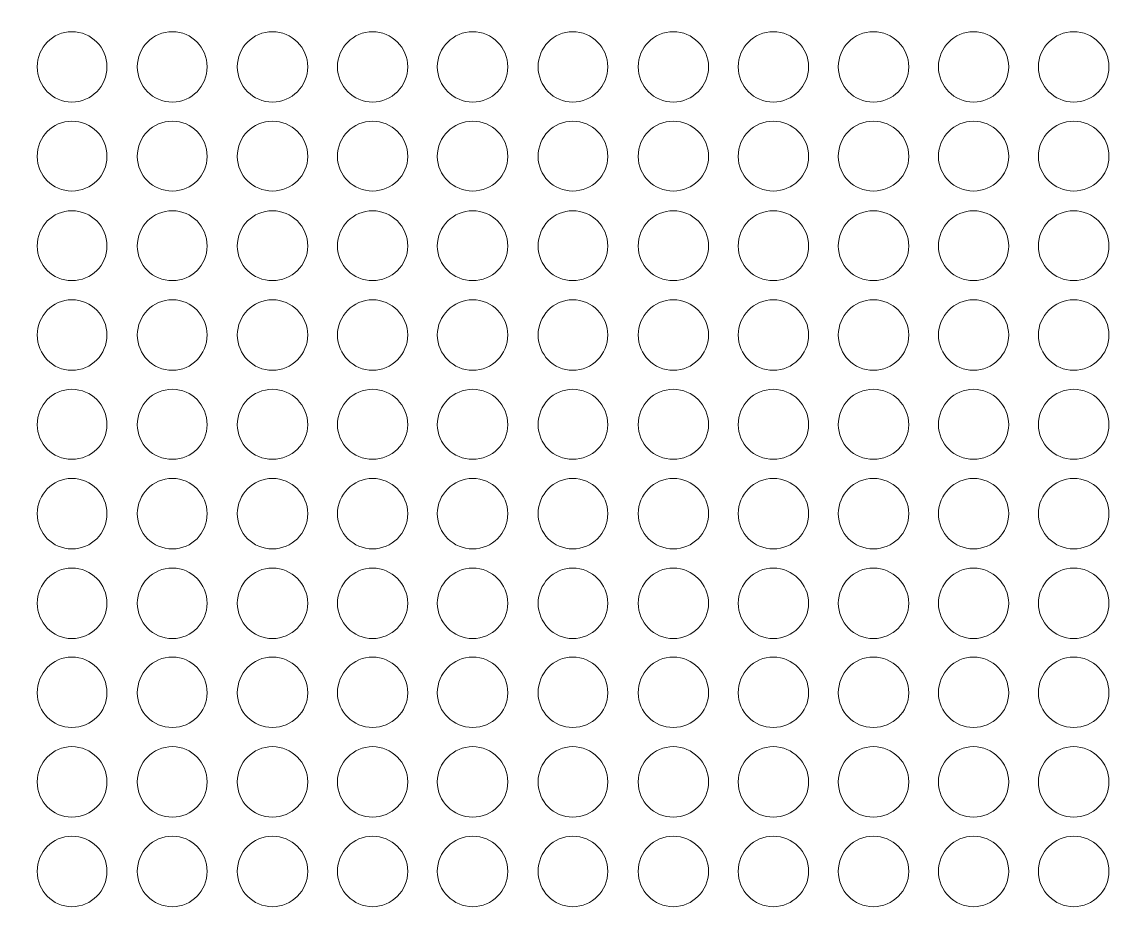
# Model space of a CAD drawing. Header units: inches. Extents: x 243 to 900, y -519 to -86.
# Drawn here: x 736.18 to 763.4, y -226.36 to -204.29 of the extents above; entities that cross this region are included whole.
import ezdxf

# ---------------------------------------------------------------- set-up
doc = ezdxf.new("R2010")
doc.units = ezdxf.units.IN
doc.header["$MEASUREMENT"] = 0
doc.layers.add('Layer 1', color=7, linetype='Continuous')

# ---------------------------------------------------------------- blocks, each defined once
blk = doc.blocks.new('block 3')
at = {"layer": 'Layer 1', "lineweight": 0}
blk.add_open_spline([(898.138, -484.267), (898.138, -494.991), (889.368, -503.763), (878.645, -503.763), (878.645, -503.763), (266.12, -503.763), (266.12, -503.763), (255.397, -503.763), (246.624, -494.991), (246.624, -484.267), (246.624, -484.267), (246.624, -108.507), (246.624, -108.507), (246.624, -97.783), (255.397, -89.011), (266.12, -89.011), (266.12, -89.011), (878.645, -89.011), (878.645, -89.011), (889.368, -89.011), (898.138, -97.783), (898.138, -108.507), (898.138, -108.507), (898.138, -484.267), (898.138, -484.267)], degree=3, knots=[0, 0, 0, 0, 1, 1, 1, 2, 2, 2, 3, 3, 3, 4, 4, 4, 5, 5, 5, 6, 6, 6, 7, 7, 7, 8, 8, 8, 8], dxfattribs=at)
blk = doc.blocks.new('block 2')
at = {"layer": 'Layer 1'}
blk.add_blockref('block 3', (0, 0), dxfattribs=at)
blk = doc.blocks.new('block 178')
at = {"layer": 'Layer 1', "lineweight": 0}
for points in [[(738.277, -205.392), (738.277, -205.868), (737.897, -206.263), (737.408, -206.263), (736.937, -206.263), (736.554, -205.868), (736.554, -205.392), (736.554, -204.921), (736.937, -204.525), (737.408, -204.525), (737.897, -204.525), (738.277, -204.921), (738.277, -205.392)], [(740.752, -205.392), (740.752, -205.868), (740.371, -206.263), (739.898, -206.263), (739.406, -206.263), (739.028, -205.868), (739.028, -205.392), (739.028, -204.921), (739.406, -204.525), (739.898, -204.525), (740.371, -204.525), (740.752, -204.921), (740.752, -205.392)], [(743.24, -205.392), (743.24, -205.868), (742.841, -206.263), (742.37, -206.263), (741.881, -206.263), (741.498, -205.868), (741.498, -205.392), (741.498, -204.921), (741.881, -204.525), (742.37, -204.525), (742.841, -204.525), (743.24, -204.921), (743.24, -205.392)], [(745.709, -205.392), (745.709, -205.868), (745.313, -206.263), (744.84, -206.263), (744.366, -206.263), (743.972, -205.868), (743.972, -205.392), (743.972, -204.921), (744.366, -204.525), (744.84, -204.525), (745.313, -204.525), (745.709, -204.921), (745.709, -205.392)], [(748.181, -205.392), (748.181, -205.868), (747.798, -206.263), (747.312, -206.263), (746.838, -206.263), (746.439, -205.868), (746.439, -205.392), (746.439, -204.921), (746.838, -204.525), (747.312, -204.525), (747.798, -204.525), (748.181, -204.921), (748.181, -205.392)], [(750.651, -205.392), (750.651, -205.868), (750.273, -206.263), (749.783, -206.263), (749.31, -206.263), (748.93, -205.868), (748.93, -205.392), (748.93, -204.921), (749.31, -204.525), (749.783, -204.525), (750.273, -204.525), (750.651, -204.921), (750.651, -205.392)], [(753.141, -205.392), (753.141, -205.868), (752.745, -206.263), (752.271, -206.263), (751.782, -206.263), (751.402, -205.868), (751.402, -205.392), (751.402, -204.921), (751.782, -204.525), (752.271, -204.525), (752.745, -204.525), (753.141, -204.921), (753.141, -205.392)], [(755.613, -205.392), (755.613, -205.868), (755.217, -206.263), (754.741, -206.263), (754.254, -206.263), (753.874, -205.868), (753.874, -205.392), (753.874, -204.921), (754.254, -204.525), (754.741, -204.525), (755.217, -204.525), (755.613, -204.921), (755.613, -205.392)], [(758.088, -205.392), (758.088, -205.868), (757.689, -206.263), (757.216, -206.263), (756.726, -206.263), (756.346, -205.868), (756.346, -205.392), (756.346, -204.921), (756.726, -204.525), (757.216, -204.525), (757.689, -204.525), (758.088, -204.921), (758.088, -205.392)], [(760.555, -205.392), (760.555, -205.868), (760.161, -206.263), (759.687, -206.263), (759.212, -206.263), (758.82, -205.868), (758.82, -205.392), (758.82, -204.921), (759.212, -204.525), (759.687, -204.525), (760.161, -204.525), (760.555, -204.921), (760.555, -205.392)], [(763.032, -205.392), (763.032, -205.868), (762.646, -206.263), (762.159, -206.263), (761.689, -206.263), (761.289, -205.868), (761.289, -205.392), (761.289, -204.921), (761.689, -204.525), (762.159, -204.525), (762.646, -204.525), (763.032, -204.921), (763.032, -205.392)]]:
    blk.add_open_spline(points, degree=3, knots=[0, 0, 0, 0, 1, 1, 1, 2, 2, 2, 3, 3, 3, 4, 4, 4, 4], dxfattribs=at)
blk = doc.blocks.new('block 179')
at = {"layer": 'Layer 1', "lineweight": 0}
for points in [[(738.277, -207.606), (738.277, -208.078), (737.897, -208.459), (737.408, -208.459), (736.937, -208.459), (736.554, -208.078), (736.554, -207.606), (736.554, -207.117), (736.937, -206.734), (737.408, -206.734), (737.897, -206.734), (738.277, -207.117), (738.277, -207.606)], [(740.752, -207.606), (740.752, -208.078), (740.371, -208.459), (739.898, -208.459), (739.406, -208.459), (739.028, -208.078), (739.028, -207.606), (739.028, -207.117), (739.406, -206.734), (739.898, -206.734), (740.371, -206.734), (740.752, -207.117), (740.752, -207.606)], [(743.24, -207.606), (743.24, -208.078), (742.841, -208.459), (742.37, -208.459), (741.881, -208.459), (741.498, -208.078), (741.498, -207.606), (741.498, -207.117), (741.881, -206.734), (742.37, -206.734), (742.841, -206.734), (743.24, -207.117), (743.24, -207.606)], [(745.709, -207.606), (745.709, -208.078), (745.313, -208.459), (744.84, -208.459), (744.366, -208.459), (743.972, -208.078), (743.972, -207.606), (743.972, -207.117), (744.366, -206.734), (744.84, -206.734), (745.313, -206.734), (745.709, -207.117), (745.709, -207.606)], [(748.181, -207.606), (748.181, -208.078), (747.798, -208.459), (747.312, -208.459), (746.838, -208.459), (746.439, -208.078), (746.439, -207.606), (746.439, -207.117), (746.838, -206.734), (747.312, -206.734), (747.798, -206.734), (748.181, -207.117), (748.181, -207.606)], [(750.651, -207.606), (750.651, -208.078), (750.273, -208.459), (749.783, -208.459), (749.31, -208.459), (748.93, -208.078), (748.93, -207.606), (748.93, -207.117), (749.31, -206.734), (749.783, -206.734), (750.273, -206.734), (750.651, -207.117), (750.651, -207.606)], [(753.141, -207.606), (753.141, -208.078), (752.745, -208.459), (752.271, -208.459), (751.782, -208.459), (751.402, -208.078), (751.402, -207.606), (751.402, -207.117), (751.782, -206.734), (752.271, -206.734), (752.745, -206.734), (753.141, -207.117), (753.141, -207.606)], [(755.613, -207.606), (755.613, -208.078), (755.217, -208.459), (754.741, -208.459), (754.254, -208.459), (753.874, -208.078), (753.874, -207.606), (753.874, -207.117), (754.254, -206.734), (754.741, -206.734), (755.217, -206.734), (755.613, -207.117), (755.613, -207.606)], [(758.088, -207.606), (758.088, -208.078), (757.689, -208.459), (757.216, -208.459), (756.726, -208.459), (756.346, -208.078), (756.346, -207.606), (756.346, -207.117), (756.726, -206.734), (757.216, -206.734), (757.689, -206.734), (758.088, -207.117), (758.088, -207.606)], [(760.555, -207.606), (760.555, -208.078), (760.161, -208.459), (759.687, -208.459), (759.212, -208.459), (758.82, -208.078), (758.82, -207.606), (758.82, -207.117), (759.212, -206.734), (759.687, -206.734), (760.161, -206.734), (760.555, -207.117), (760.555, -207.606)], [(763.032, -207.606), (763.032, -208.078), (762.646, -208.459), (762.159, -208.459), (761.689, -208.459), (761.289, -208.078), (761.289, -207.606), (761.289, -207.117), (761.689, -206.734), (762.159, -206.734), (762.646, -206.734), (763.032, -207.117), (763.032, -207.606)]]:
    blk.add_open_spline(points, degree=3, knots=[0, 0, 0, 0, 1, 1, 1, 2, 2, 2, 3, 3, 3, 4, 4, 4, 4], dxfattribs=at)
blk = doc.blocks.new('block 180')
at = {"layer": 'Layer 1', "lineweight": 0}
for points in [[(738.277, -209.817), (738.277, -210.291), (737.897, -210.671), (737.408, -210.671), (736.937, -210.671), (736.554, -210.291), (736.554, -209.817), (736.554, -209.327), (736.937, -208.948), (737.408, -208.948), (737.897, -208.948), (738.277, -209.327), (738.277, -209.817)], [(740.752, -209.817), (740.752, -210.291), (740.371, -210.671), (739.898, -210.671), (739.406, -210.671), (739.028, -210.291), (739.028, -209.817), (739.028, -209.327), (739.406, -208.948), (739.898, -208.948), (740.371, -208.948), (740.752, -209.327), (740.752, -209.817)], [(743.24, -209.817), (743.24, -210.291), (742.841, -210.671), (742.37, -210.671), (741.881, -210.671), (741.498, -210.291), (741.498, -209.817), (741.498, -209.327), (741.881, -208.948), (742.37, -208.948), (742.841, -208.948), (743.24, -209.327), (743.24, -209.817)], [(745.709, -209.817), (745.709, -210.291), (745.313, -210.671), (744.84, -210.671), (744.366, -210.671), (743.972, -210.291), (743.972, -209.817), (743.972, -209.327), (744.366, -208.948), (744.84, -208.948), (745.313, -208.948), (745.709, -209.327), (745.709, -209.817)], [(748.181, -209.817), (748.181, -210.291), (747.798, -210.671), (747.312, -210.671), (746.838, -210.671), (746.439, -210.291), (746.439, -209.817), (746.439, -209.327), (746.838, -208.948), (747.312, -208.948), (747.798, -208.948), (748.181, -209.327), (748.181, -209.817)], [(750.651, -209.817), (750.651, -210.291), (750.273, -210.671), (749.783, -210.671), (749.31, -210.671), (748.93, -210.291), (748.93, -209.817), (748.93, -209.327), (749.31, -208.948), (749.783, -208.948), (750.273, -208.948), (750.651, -209.327), (750.651, -209.817)], [(753.141, -209.817), (753.141, -210.291), (752.745, -210.671), (752.271, -210.671), (751.782, -210.671), (751.402, -210.291), (751.402, -209.817), (751.402, -209.327), (751.782, -208.948), (752.271, -208.948), (752.745, -208.948), (753.141, -209.327), (753.141, -209.817)], [(755.613, -209.817), (755.613, -210.291), (755.217, -210.671), (754.741, -210.671), (754.254, -210.671), (753.874, -210.291), (753.874, -209.817), (753.874, -209.327), (754.254, -208.948), (754.741, -208.948), (755.217, -208.948), (755.613, -209.327), (755.613, -209.817)], [(758.088, -209.817), (758.088, -210.291), (757.689, -210.671), (757.216, -210.671), (756.726, -210.671), (756.346, -210.291), (756.346, -209.817), (756.346, -209.327), (756.726, -208.948), (757.216, -208.948), (757.689, -208.948), (758.088, -209.327), (758.088, -209.817)], [(760.555, -209.817), (760.555, -210.291), (760.161, -210.671), (759.687, -210.671), (759.212, -210.671), (758.82, -210.291), (758.82, -209.817), (758.82, -209.327), (759.212, -208.948), (759.687, -208.948), (760.161, -208.948), (760.555, -209.327), (760.555, -209.817)], [(763.032, -209.817), (763.032, -210.291), (762.646, -210.671), (762.159, -210.671), (761.689, -210.671), (761.289, -210.291), (761.289, -209.817), (761.289, -209.327), (761.689, -208.948), (762.159, -208.948), (762.646, -208.948), (763.032, -209.327), (763.032, -209.817)]]:
    blk.add_open_spline(points, degree=3, knots=[0, 0, 0, 0, 1, 1, 1, 2, 2, 2, 3, 3, 3, 4, 4, 4, 4], dxfattribs=at)
blk = doc.blocks.new('block 181')
at = {"layer": 'Layer 1', "lineweight": 0}
for points in [[(738.277, -212.014), (738.277, -212.49), (737.897, -212.886), (737.408, -212.886), (736.937, -212.886), (736.554, -212.49), (736.554, -212.014), (736.554, -211.543), (736.937, -211.145), (737.408, -211.145), (737.897, -211.145), (738.277, -211.543), (738.277, -212.014)], [(740.752, -212.014), (740.752, -212.49), (740.371, -212.886), (739.898, -212.886), (739.406, -212.886), (739.028, -212.49), (739.028, -212.014), (739.028, -211.543), (739.406, -211.145), (739.898, -211.145), (740.371, -211.145), (740.752, -211.543), (740.752, -212.014)], [(743.24, -212.014), (743.24, -212.49), (742.841, -212.886), (742.37, -212.886), (741.881, -212.886), (741.498, -212.49), (741.498, -212.014), (741.498, -211.543), (741.881, -211.145), (742.37, -211.145), (742.841, -211.145), (743.24, -211.543), (743.24, -212.014)], [(745.709, -212.014), (745.709, -212.49), (745.313, -212.886), (744.84, -212.886), (744.366, -212.886), (743.972, -212.49), (743.972, -212.014), (743.972, -211.543), (744.366, -211.145), (744.84, -211.145), (745.313, -211.145), (745.709, -211.543), (745.709, -212.014)], [(748.181, -212.014), (748.181, -212.49), (747.798, -212.886), (747.312, -212.886), (746.838, -212.886), (746.439, -212.49), (746.439, -212.014), (746.439, -211.543), (746.838, -211.145), (747.312, -211.145), (747.798, -211.145), (748.181, -211.543), (748.181, -212.014)], [(750.651, -212.014), (750.651, -212.49), (750.273, -212.886), (749.783, -212.886), (749.31, -212.886), (748.93, -212.49), (748.93, -212.014), (748.93, -211.543), (749.31, -211.145), (749.783, -211.145), (750.273, -211.145), (750.651, -211.543), (750.651, -212.014)], [(753.141, -212.014), (753.141, -212.49), (752.745, -212.886), (752.271, -212.886), (751.782, -212.886), (751.402, -212.49), (751.402, -212.014), (751.402, -211.543), (751.782, -211.145), (752.271, -211.145), (752.745, -211.145), (753.141, -211.543), (753.141, -212.014)], [(755.613, -212.014), (755.613, -212.49), (755.217, -212.886), (754.741, -212.886), (754.254, -212.886), (753.874, -212.49), (753.874, -212.014), (753.874, -211.543), (754.254, -211.145), (754.741, -211.145), (755.217, -211.145), (755.613, -211.543), (755.613, -212.014)], [(758.088, -212.014), (758.088, -212.49), (757.689, -212.886), (757.216, -212.886), (756.726, -212.886), (756.346, -212.49), (756.346, -212.014), (756.346, -211.543), (756.726, -211.145), (757.216, -211.145), (757.689, -211.145), (758.088, -211.543), (758.088, -212.014)], [(760.555, -212.014), (760.555, -212.49), (760.161, -212.886), (759.687, -212.886), (759.212, -212.886), (758.82, -212.49), (758.82, -212.014), (758.82, -211.543), (759.212, -211.145), (759.687, -211.145), (760.161, -211.145), (760.555, -211.543), (760.555, -212.014)], [(763.032, -212.014), (763.032, -212.49), (762.646, -212.886), (762.159, -212.886), (761.689, -212.886), (761.289, -212.49), (761.289, -212.014), (761.289, -211.543), (761.689, -211.145), (762.159, -211.145), (762.646, -211.145), (763.032, -211.543), (763.032, -212.014)]]:
    blk.add_open_spline(points, degree=3, knots=[0, 0, 0, 0, 1, 1, 1, 2, 2, 2, 3, 3, 3, 4, 4, 4, 4], dxfattribs=at)
blk = doc.blocks.new('block 182')
at = {"layer": 'Layer 1', "lineweight": 0}
for points in [[(738.277, -214.229), (738.277, -214.699), (737.897, -215.083), (737.408, -215.083), (736.937, -215.083), (736.554, -214.699), (736.554, -214.229), (736.554, -213.74), (736.937, -213.355), (737.408, -213.355), (737.897, -213.355), (738.277, -213.74), (738.277, -214.229)], [(740.752, -214.229), (740.752, -214.699), (740.371, -215.083), (739.898, -215.083), (739.406, -215.083), (739.028, -214.699), (739.028, -214.229), (739.028, -213.74), (739.406, -213.355), (739.898, -213.355), (740.371, -213.355), (740.752, -213.74), (740.752, -214.229)], [(743.24, -214.229), (743.24, -214.699), (742.841, -215.083), (742.37, -215.083), (741.881, -215.083), (741.498, -214.699), (741.498, -214.229), (741.498, -213.74), (741.881, -213.355), (742.37, -213.355), (742.841, -213.355), (743.24, -213.74), (743.24, -214.229)], [(745.709, -214.229), (745.709, -214.699), (745.313, -215.083), (744.84, -215.083), (744.366, -215.083), (743.972, -214.699), (743.972, -214.229), (743.972, -213.74), (744.366, -213.355), (744.84, -213.355), (745.313, -213.355), (745.709, -213.74), (745.709, -214.229)], [(748.181, -214.229), (748.181, -214.699), (747.798, -215.083), (747.312, -215.083), (746.838, -215.083), (746.439, -214.699), (746.439, -214.229), (746.439, -213.74), (746.838, -213.355), (747.312, -213.355), (747.798, -213.355), (748.181, -213.74), (748.181, -214.229)], [(750.651, -214.229), (750.651, -214.699), (750.273, -215.083), (749.783, -215.083), (749.31, -215.083), (748.93, -214.699), (748.93, -214.229), (748.93, -213.74), (749.31, -213.355), (749.783, -213.355), (750.273, -213.355), (750.651, -213.74), (750.651, -214.229)], [(753.141, -214.229), (753.141, -214.699), (752.745, -215.083), (752.271, -215.083), (751.782, -215.083), (751.402, -214.699), (751.402, -214.229), (751.402, -213.74), (751.782, -213.355), (752.271, -213.355), (752.745, -213.355), (753.141, -213.74), (753.141, -214.229)], [(755.613, -214.229), (755.613, -214.699), (755.217, -215.083), (754.741, -215.083), (754.254, -215.083), (753.874, -214.699), (753.874, -214.229), (753.874, -213.74), (754.254, -213.355), (754.741, -213.355), (755.217, -213.355), (755.613, -213.74), (755.613, -214.229)], [(758.088, -214.229), (758.088, -214.699), (757.689, -215.083), (757.216, -215.083), (756.726, -215.083), (756.346, -214.699), (756.346, -214.229), (756.346, -213.74), (756.726, -213.355), (757.216, -213.355), (757.689, -213.355), (758.088, -213.74), (758.088, -214.229)], [(760.555, -214.229), (760.555, -214.699), (760.161, -215.083), (759.687, -215.083), (759.212, -215.083), (758.82, -214.699), (758.82, -214.229), (758.82, -213.74), (759.212, -213.355), (759.687, -213.355), (760.161, -213.355), (760.555, -213.74), (760.555, -214.229)], [(763.032, -214.229), (763.032, -214.699), (762.646, -215.083), (762.159, -215.083), (761.689, -215.083), (761.289, -214.699), (761.289, -214.229), (761.289, -213.74), (761.689, -213.355), (762.159, -213.355), (762.646, -213.355), (763.032, -213.74), (763.032, -214.229)]]:
    blk.add_open_spline(points, degree=3, knots=[0, 0, 0, 0, 1, 1, 1, 2, 2, 2, 3, 3, 3, 4, 4, 4, 4], dxfattribs=at)
blk = doc.blocks.new('block 183')
at = {"layer": 'Layer 1', "lineweight": 0}
for points in [[(738.277, -216.425), (738.277, -216.914), (737.897, -217.295), (737.408, -217.295), (736.937, -217.295), (736.554, -216.914), (736.554, -216.425), (736.554, -215.952), (736.937, -215.556), (737.408, -215.556), (737.897, -215.556), (738.277, -215.952), (738.277, -216.425)], [(740.752, -216.425), (740.752, -216.914), (740.371, -217.295), (739.898, -217.295), (739.406, -217.295), (739.028, -216.914), (739.028, -216.425), (739.028, -215.952), (739.406, -215.556), (739.898, -215.556), (740.371, -215.556), (740.752, -215.952), (740.752, -216.425)], [(743.24, -216.425), (743.24, -216.914), (742.841, -217.295), (742.37, -217.295), (741.881, -217.295), (741.498, -216.914), (741.498, -216.425), (741.498, -215.952), (741.881, -215.556), (742.37, -215.556), (742.841, -215.556), (743.24, -215.952), (743.24, -216.425)], [(745.709, -216.425), (745.709, -216.914), (745.313, -217.295), (744.84, -217.295), (744.366, -217.295), (743.972, -216.914), (743.972, -216.425), (743.972, -215.952), (744.366, -215.556), (744.84, -215.556), (745.313, -215.556), (745.709, -215.952), (745.709, -216.425)], [(748.181, -216.425), (748.181, -216.914), (747.798, -217.295), (747.312, -217.295), (746.838, -217.295), (746.439, -216.914), (746.439, -216.425), (746.439, -215.952), (746.838, -215.556), (747.312, -215.556), (747.798, -215.556), (748.181, -215.952), (748.181, -216.425)], [(750.651, -216.425), (750.651, -216.914), (750.273, -217.295), (749.783, -217.295), (749.31, -217.295), (748.93, -216.914), (748.93, -216.425), (748.93, -215.952), (749.31, -215.556), (749.783, -215.556), (750.273, -215.556), (750.651, -215.952), (750.651, -216.425)], [(753.141, -216.425), (753.141, -216.914), (752.745, -217.295), (752.271, -217.295), (751.782, -217.295), (751.402, -216.914), (751.402, -216.425), (751.402, -215.952), (751.782, -215.556), (752.271, -215.556), (752.745, -215.556), (753.141, -215.952), (753.141, -216.425)], [(755.613, -216.425), (755.613, -216.914), (755.217, -217.295), (754.741, -217.295), (754.254, -217.295), (753.874, -216.914), (753.874, -216.425), (753.874, -215.952), (754.254, -215.556), (754.741, -215.556), (755.217, -215.556), (755.613, -215.952), (755.613, -216.425)], [(758.088, -216.425), (758.088, -216.914), (757.689, -217.295), (757.216, -217.295), (756.726, -217.295), (756.346, -216.914), (756.346, -216.425), (756.346, -215.952), (756.726, -215.556), (757.216, -215.556), (757.689, -215.556), (758.088, -215.952), (758.088, -216.425)], [(760.555, -216.425), (760.555, -216.914), (760.161, -217.295), (759.687, -217.295), (759.212, -217.295), (758.82, -216.914), (758.82, -216.425), (758.82, -215.952), (759.212, -215.556), (759.687, -215.556), (760.161, -215.556), (760.555, -215.952), (760.555, -216.425)], [(763.032, -216.425), (763.032, -216.914), (762.646, -217.295), (762.159, -217.295), (761.689, -217.295), (761.289, -216.914), (761.289, -216.425), (761.289, -215.952), (761.689, -215.556), (762.159, -215.556), (762.646, -215.556), (763.032, -215.952), (763.032, -216.425)]]:
    blk.add_open_spline(points, degree=3, knots=[0, 0, 0, 0, 1, 1, 1, 2, 2, 2, 3, 3, 3, 4, 4, 4, 4], dxfattribs=at)
blk = doc.blocks.new('block 184')
at = {"layer": 'Layer 1', "lineweight": 0}
for points in [[(738.277, -218.637), (738.277, -219.111), (737.897, -219.509), (737.408, -219.509), (736.937, -219.509), (736.554, -219.111), (736.554, -218.637), (736.554, -218.166), (736.937, -217.768), (737.408, -217.768), (737.897, -217.768), (738.277, -218.166), (738.277, -218.637)], [(740.752, -218.637), (740.752, -219.111), (740.371, -219.509), (739.898, -219.509), (739.406, -219.509), (739.028, -219.111), (739.028, -218.637), (739.028, -218.166), (739.406, -217.768), (739.898, -217.768), (740.371, -217.768), (740.752, -218.166), (740.752, -218.637)], [(743.24, -218.637), (743.24, -219.111), (742.841, -219.509), (742.37, -219.509), (741.881, -219.509), (741.498, -219.111), (741.498, -218.637), (741.498, -218.166), (741.881, -217.768), (742.37, -217.768), (742.841, -217.768), (743.24, -218.166), (743.24, -218.637)], [(745.709, -218.637), (745.709, -219.111), (745.313, -219.509), (744.84, -219.509), (744.366, -219.509), (743.972, -219.111), (743.972, -218.637), (743.972, -218.166), (744.366, -217.768), (744.84, -217.768), (745.313, -217.768), (745.709, -218.166), (745.709, -218.637)], [(748.181, -218.637), (748.181, -219.111), (747.798, -219.509), (747.312, -219.509), (746.838, -219.509), (746.439, -219.111), (746.439, -218.637), (746.439, -218.166), (746.838, -217.768), (747.312, -217.768), (747.798, -217.768), (748.181, -218.166), (748.181, -218.637)], [(750.651, -218.637), (750.651, -219.111), (750.273, -219.509), (749.783, -219.509), (749.31, -219.509), (748.93, -219.111), (748.93, -218.637), (748.93, -218.166), (749.31, -217.768), (749.783, -217.768), (750.273, -217.768), (750.651, -218.166), (750.651, -218.637)], [(753.141, -218.637), (753.141, -219.111), (752.745, -219.509), (752.271, -219.509), (751.782, -219.509), (751.402, -219.111), (751.402, -218.637), (751.402, -218.166), (751.782, -217.768), (752.271, -217.768), (752.745, -217.768), (753.141, -218.166), (753.141, -218.637)], [(755.613, -218.637), (755.613, -219.111), (755.217, -219.509), (754.741, -219.509), (754.254, -219.509), (753.874, -219.111), (753.874, -218.637), (753.874, -218.166), (754.254, -217.768), (754.741, -217.768), (755.217, -217.768), (755.613, -218.166), (755.613, -218.637)], [(758.088, -218.637), (758.088, -219.111), (757.689, -219.509), (757.216, -219.509), (756.726, -219.509), (756.346, -219.111), (756.346, -218.637), (756.346, -218.166), (756.726, -217.768), (757.216, -217.768), (757.689, -217.768), (758.088, -218.166), (758.088, -218.637)], [(760.555, -218.637), (760.555, -219.111), (760.161, -219.509), (759.687, -219.509), (759.212, -219.509), (758.82, -219.111), (758.82, -218.637), (758.82, -218.166), (759.212, -217.768), (759.687, -217.768), (760.161, -217.768), (760.555, -218.166), (760.555, -218.637)], [(763.032, -218.637), (763.032, -219.111), (762.646, -219.509), (762.159, -219.509), (761.689, -219.509), (761.289, -219.111), (761.289, -218.637), (761.289, -218.166), (761.689, -217.768), (762.159, -217.768), (762.646, -217.768), (763.032, -218.166), (763.032, -218.637)]]:
    blk.add_open_spline(points, degree=3, knots=[0, 0, 0, 0, 1, 1, 1, 2, 2, 2, 3, 3, 3, 4, 4, 4, 4], dxfattribs=at)
blk = doc.blocks.new('block 185')
at = {"layer": 'Layer 1', "lineweight": 0}
for points in [[(738.277, -220.851), (738.277, -221.32), (737.897, -221.705), (737.408, -221.705), (736.937, -221.705), (736.554, -221.32), (736.554, -220.851), (736.554, -220.363), (736.937, -219.965), (737.408, -219.965), (737.897, -219.965), (738.277, -220.363), (738.277, -220.851)], [(740.752, -220.851), (740.752, -221.32), (740.371, -221.705), (739.898, -221.705), (739.406, -221.705), (739.028, -221.32), (739.028, -220.851), (739.028, -220.363), (739.406, -219.965), (739.898, -219.965), (740.371, -219.965), (740.752, -220.363), (740.752, -220.851)], [(743.24, -220.851), (743.24, -221.32), (742.841, -221.705), (742.37, -221.705), (741.881, -221.705), (741.498, -221.32), (741.498, -220.851), (741.498, -220.363), (741.881, -219.965), (742.37, -219.965), (742.841, -219.965), (743.24, -220.363), (743.24, -220.851)], [(745.709, -220.851), (745.709, -221.32), (745.313, -221.705), (744.84, -221.705), (744.366, -221.705), (743.972, -221.32), (743.972, -220.851), (743.972, -220.363), (744.366, -219.965), (744.84, -219.965), (745.313, -219.965), (745.709, -220.363), (745.709, -220.851)], [(748.181, -220.851), (748.181, -221.32), (747.798, -221.705), (747.312, -221.705), (746.838, -221.705), (746.439, -221.32), (746.439, -220.851), (746.439, -220.363), (746.838, -219.965), (747.312, -219.965), (747.798, -219.965), (748.181, -220.363), (748.181, -220.851)], [(750.651, -220.851), (750.651, -221.32), (750.273, -221.705), (749.783, -221.705), (749.31, -221.705), (748.93, -221.32), (748.93, -220.851), (748.93, -220.363), (749.31, -219.965), (749.783, -219.965), (750.273, -219.965), (750.651, -220.363), (750.651, -220.851)], [(753.141, -220.851), (753.141, -221.32), (752.745, -221.705), (752.271, -221.705), (751.782, -221.705), (751.402, -221.32), (751.402, -220.851), (751.402, -220.363), (751.782, -219.965), (752.271, -219.965), (752.745, -219.965), (753.141, -220.363), (753.141, -220.851)], [(755.613, -220.851), (755.613, -221.32), (755.217, -221.705), (754.741, -221.705), (754.254, -221.705), (753.874, -221.32), (753.874, -220.851), (753.874, -220.363), (754.254, -219.965), (754.741, -219.965), (755.217, -219.965), (755.613, -220.363), (755.613, -220.851)], [(758.088, -220.851), (758.088, -221.32), (757.689, -221.705), (757.216, -221.705), (756.726, -221.705), (756.346, -221.32), (756.346, -220.851), (756.346, -220.363), (756.726, -219.965), (757.216, -219.965), (757.689, -219.965), (758.088, -220.363), (758.088, -220.851)], [(760.555, -220.851), (760.555, -221.32), (760.161, -221.705), (759.687, -221.705), (759.212, -221.705), (758.82, -221.32), (758.82, -220.851), (758.82, -220.363), (759.212, -219.965), (759.687, -219.965), (760.161, -219.965), (760.555, -220.363), (760.555, -220.851)], [(763.032, -220.851), (763.032, -221.32), (762.646, -221.705), (762.159, -221.705), (761.689, -221.705), (761.289, -221.32), (761.289, -220.851), (761.289, -220.363), (761.689, -219.965), (762.159, -219.965), (762.646, -219.965), (763.032, -220.363), (763.032, -220.851)]]:
    blk.add_open_spline(points, degree=3, knots=[0, 0, 0, 0, 1, 1, 1, 2, 2, 2, 3, 3, 3, 4, 4, 4, 4], dxfattribs=at)
blk = doc.blocks.new('block 186')
at = {"layer": 'Layer 1', "lineweight": 0}
for points in [[(738.277, -223.046), (738.277, -223.537), (737.897, -223.917), (737.408, -223.917), (736.937, -223.917), (736.554, -223.537), (736.554, -223.046), (736.554, -222.573), (736.937, -222.178), (737.408, -222.178), (737.897, -222.178), (738.277, -222.573), (738.277, -223.046)], [(740.752, -223.046), (740.752, -223.537), (740.371, -223.917), (739.898, -223.917), (739.406, -223.917), (739.028, -223.537), (739.028, -223.046), (739.028, -222.573), (739.406, -222.178), (739.898, -222.178), (740.371, -222.178), (740.752, -222.573), (740.752, -223.046)], [(743.24, -223.046), (743.24, -223.537), (742.841, -223.917), (742.37, -223.917), (741.881, -223.917), (741.498, -223.537), (741.498, -223.046), (741.498, -222.573), (741.881, -222.178), (742.37, -222.178), (742.841, -222.178), (743.24, -222.573), (743.24, -223.046)], [(745.709, -223.046), (745.709, -223.537), (745.313, -223.917), (744.84, -223.917), (744.366, -223.917), (743.972, -223.537), (743.972, -223.046), (743.972, -222.573), (744.366, -222.178), (744.84, -222.178), (745.313, -222.178), (745.709, -222.573), (745.709, -223.046)], [(748.181, -223.046), (748.181, -223.537), (747.798, -223.917), (747.312, -223.917), (746.838, -223.917), (746.439, -223.537), (746.439, -223.046), (746.439, -222.573), (746.838, -222.178), (747.312, -222.178), (747.798, -222.178), (748.181, -222.573), (748.181, -223.046)], [(750.651, -223.046), (750.651, -223.537), (750.273, -223.917), (749.783, -223.917), (749.31, -223.917), (748.93, -223.537), (748.93, -223.046), (748.93, -222.573), (749.31, -222.178), (749.783, -222.178), (750.273, -222.178), (750.651, -222.573), (750.651, -223.046)], [(753.141, -223.046), (753.141, -223.537), (752.745, -223.917), (752.271, -223.917), (751.782, -223.917), (751.402, -223.537), (751.402, -223.046), (751.402, -222.573), (751.782, -222.178), (752.271, -222.178), (752.745, -222.178), (753.141, -222.573), (753.141, -223.046)], [(755.613, -223.046), (755.613, -223.537), (755.217, -223.917), (754.741, -223.917), (754.254, -223.917), (753.874, -223.537), (753.874, -223.046), (753.874, -222.573), (754.254, -222.178), (754.741, -222.178), (755.217, -222.178), (755.613, -222.573), (755.613, -223.046)], [(758.088, -223.046), (758.088, -223.537), (757.689, -223.917), (757.216, -223.917), (756.726, -223.917), (756.346, -223.537), (756.346, -223.046), (756.346, -222.573), (756.726, -222.178), (757.216, -222.178), (757.689, -222.178), (758.088, -222.573), (758.088, -223.046)], [(760.555, -223.046), (760.555, -223.537), (760.161, -223.917), (759.687, -223.917), (759.212, -223.917), (758.82, -223.537), (758.82, -223.046), (758.82, -222.573), (759.212, -222.178), (759.687, -222.178), (760.161, -222.178), (760.555, -222.573), (760.555, -223.046)], [(763.032, -223.046), (763.032, -223.537), (762.646, -223.917), (762.159, -223.917), (761.689, -223.917), (761.289, -223.537), (761.289, -223.046), (761.289, -222.573), (761.689, -222.178), (762.159, -222.178), (762.646, -222.178), (763.032, -222.573), (763.032, -223.046)]]:
    blk.add_open_spline(points, degree=3, knots=[0, 0, 0, 0, 1, 1, 1, 2, 2, 2, 3, 3, 3, 4, 4, 4, 4], dxfattribs=at)
blk = doc.blocks.new('block 187')
at = {"layer": 'Layer 1', "lineweight": 0}
for points in [[(738.277, -225.259), (738.277, -225.733), (737.897, -226.13), (737.408, -226.13), (736.937, -226.13), (736.554, -225.733), (736.554, -225.259), (736.554, -224.773), (736.937, -224.391), (737.408, -224.391), (737.897, -224.391), (738.277, -224.773), (738.277, -225.259)], [(740.752, -225.259), (740.752, -225.733), (740.371, -226.13), (739.898, -226.13), (739.406, -226.13), (739.028, -225.733), (739.028, -225.259), (739.028, -224.773), (739.406, -224.391), (739.898, -224.391), (740.371, -224.391), (740.752, -224.773), (740.752, -225.259)], [(743.24, -225.259), (743.24, -225.733), (742.841, -226.13), (742.37, -226.13), (741.881, -226.13), (741.498, -225.733), (741.498, -225.259), (741.498, -224.773), (741.881, -224.391), (742.37, -224.391), (742.841, -224.391), (743.24, -224.773), (743.24, -225.259)], [(745.709, -225.259), (745.709, -225.733), (745.313, -226.13), (744.84, -226.13), (744.366, -226.13), (743.972, -225.733), (743.972, -225.259), (743.972, -224.773), (744.366, -224.391), (744.84, -224.391), (745.313, -224.391), (745.709, -224.773), (745.709, -225.259)], [(748.181, -225.259), (748.181, -225.733), (747.798, -226.13), (747.312, -226.13), (746.838, -226.13), (746.439, -225.733), (746.439, -225.259), (746.439, -224.773), (746.838, -224.391), (747.312, -224.391), (747.798, -224.391), (748.181, -224.773), (748.181, -225.259)], [(750.651, -225.259), (750.651, -225.733), (750.273, -226.13), (749.783, -226.13), (749.31, -226.13), (748.93, -225.733), (748.93, -225.259), (748.93, -224.773), (749.31, -224.391), (749.783, -224.391), (750.273, -224.391), (750.651, -224.773), (750.651, -225.259)], [(753.141, -225.259), (753.141, -225.733), (752.745, -226.13), (752.271, -226.13), (751.782, -226.13), (751.402, -225.733), (751.402, -225.259), (751.402, -224.773), (751.782, -224.391), (752.271, -224.391), (752.745, -224.391), (753.141, -224.773), (753.141, -225.259)], [(755.613, -225.259), (755.613, -225.733), (755.217, -226.13), (754.741, -226.13), (754.254, -226.13), (753.874, -225.733), (753.874, -225.259), (753.874, -224.773), (754.254, -224.391), (754.741, -224.391), (755.217, -224.391), (755.613, -224.773), (755.613, -225.259)], [(758.088, -225.259), (758.088, -225.733), (757.689, -226.13), (757.216, -226.13), (756.726, -226.13), (756.346, -225.733), (756.346, -225.259), (756.346, -224.773), (756.726, -224.391), (757.216, -224.391), (757.689, -224.391), (758.088, -224.773), (758.088, -225.259)], [(760.555, -225.259), (760.555, -225.733), (760.161, -226.13), (759.687, -226.13), (759.212, -226.13), (758.82, -225.733), (758.82, -225.259), (758.82, -224.773), (759.212, -224.391), (759.687, -224.391), (760.161, -224.391), (760.555, -224.773), (760.555, -225.259)], [(763.032, -225.259), (763.032, -225.733), (762.646, -226.13), (762.159, -226.13), (761.689, -226.13), (761.289, -225.733), (761.289, -225.259), (761.289, -224.773), (761.689, -224.391), (762.159, -224.391), (762.646, -224.391), (763.032, -224.773), (763.032, -225.259)]]:
    blk.add_open_spline(points, degree=3, knots=[0, 0, 0, 0, 1, 1, 1, 2, 2, 2, 3, 3, 3, 4, 4, 4, 4], dxfattribs=at)
blk = doc.blocks.new('block 150')
at = {"layer": 'Layer 1'}
for name in ['block 178', 'block 179', 'block 180', 'block 181', 'block 182', 'block 183', 'block 184', 'block 185', 'block 186', 'block 187']:
    blk.add_blockref(name, (0, 0), dxfattribs=at)
blk = doc.blocks.new('block 149')
at = {"layer": 'Layer 1'}
blk.add_blockref('block 150', (0, 0), dxfattribs=at)
blk = doc.blocks.new('block 4')
at = {"layer": 'Layer 1'}
blk.add_blockref('block 149', (0, 0), dxfattribs=at)

msp = doc.modelspace()

# ---------------------------------------------------------------- linework, layer by layer
at = {"layer": 'Layer 1', "lineweight": 0}
msp.add_open_spline([(771.889, -89.011), (771.889, -89.011), (266.12, -89.011), (266.12, -89.011), (255.397, -89.011), (246.624, -97.783), (246.624, -108.507), (246.624, -108.507), (246.624, -499.044), (246.624, -499.044), (246.624, -509.767), (255.397, -518.54), (266.12, -518.54), (266.12, -518.54), (371.556, -518.54), (371.556, -518.54), (400.967, -304.591), (562.913, -132.915), (771.889, -89.011)], degree=3, knots=[0, 0, 0, 0, 1, 1, 1, 2, 2, 2, 3, 3, 3, 4, 4, 4, 5, 5, 5, 6, 6, 6, 6], dxfattribs=at)

# ---------------------------------------------------------------- block references
at = {"layer": 'Layer 1'}
for name in ['block 2', 'block 4']:
    msp.add_blockref(name, (0, 0), dxfattribs=at)

doc.saveas('drawing.dxf')
